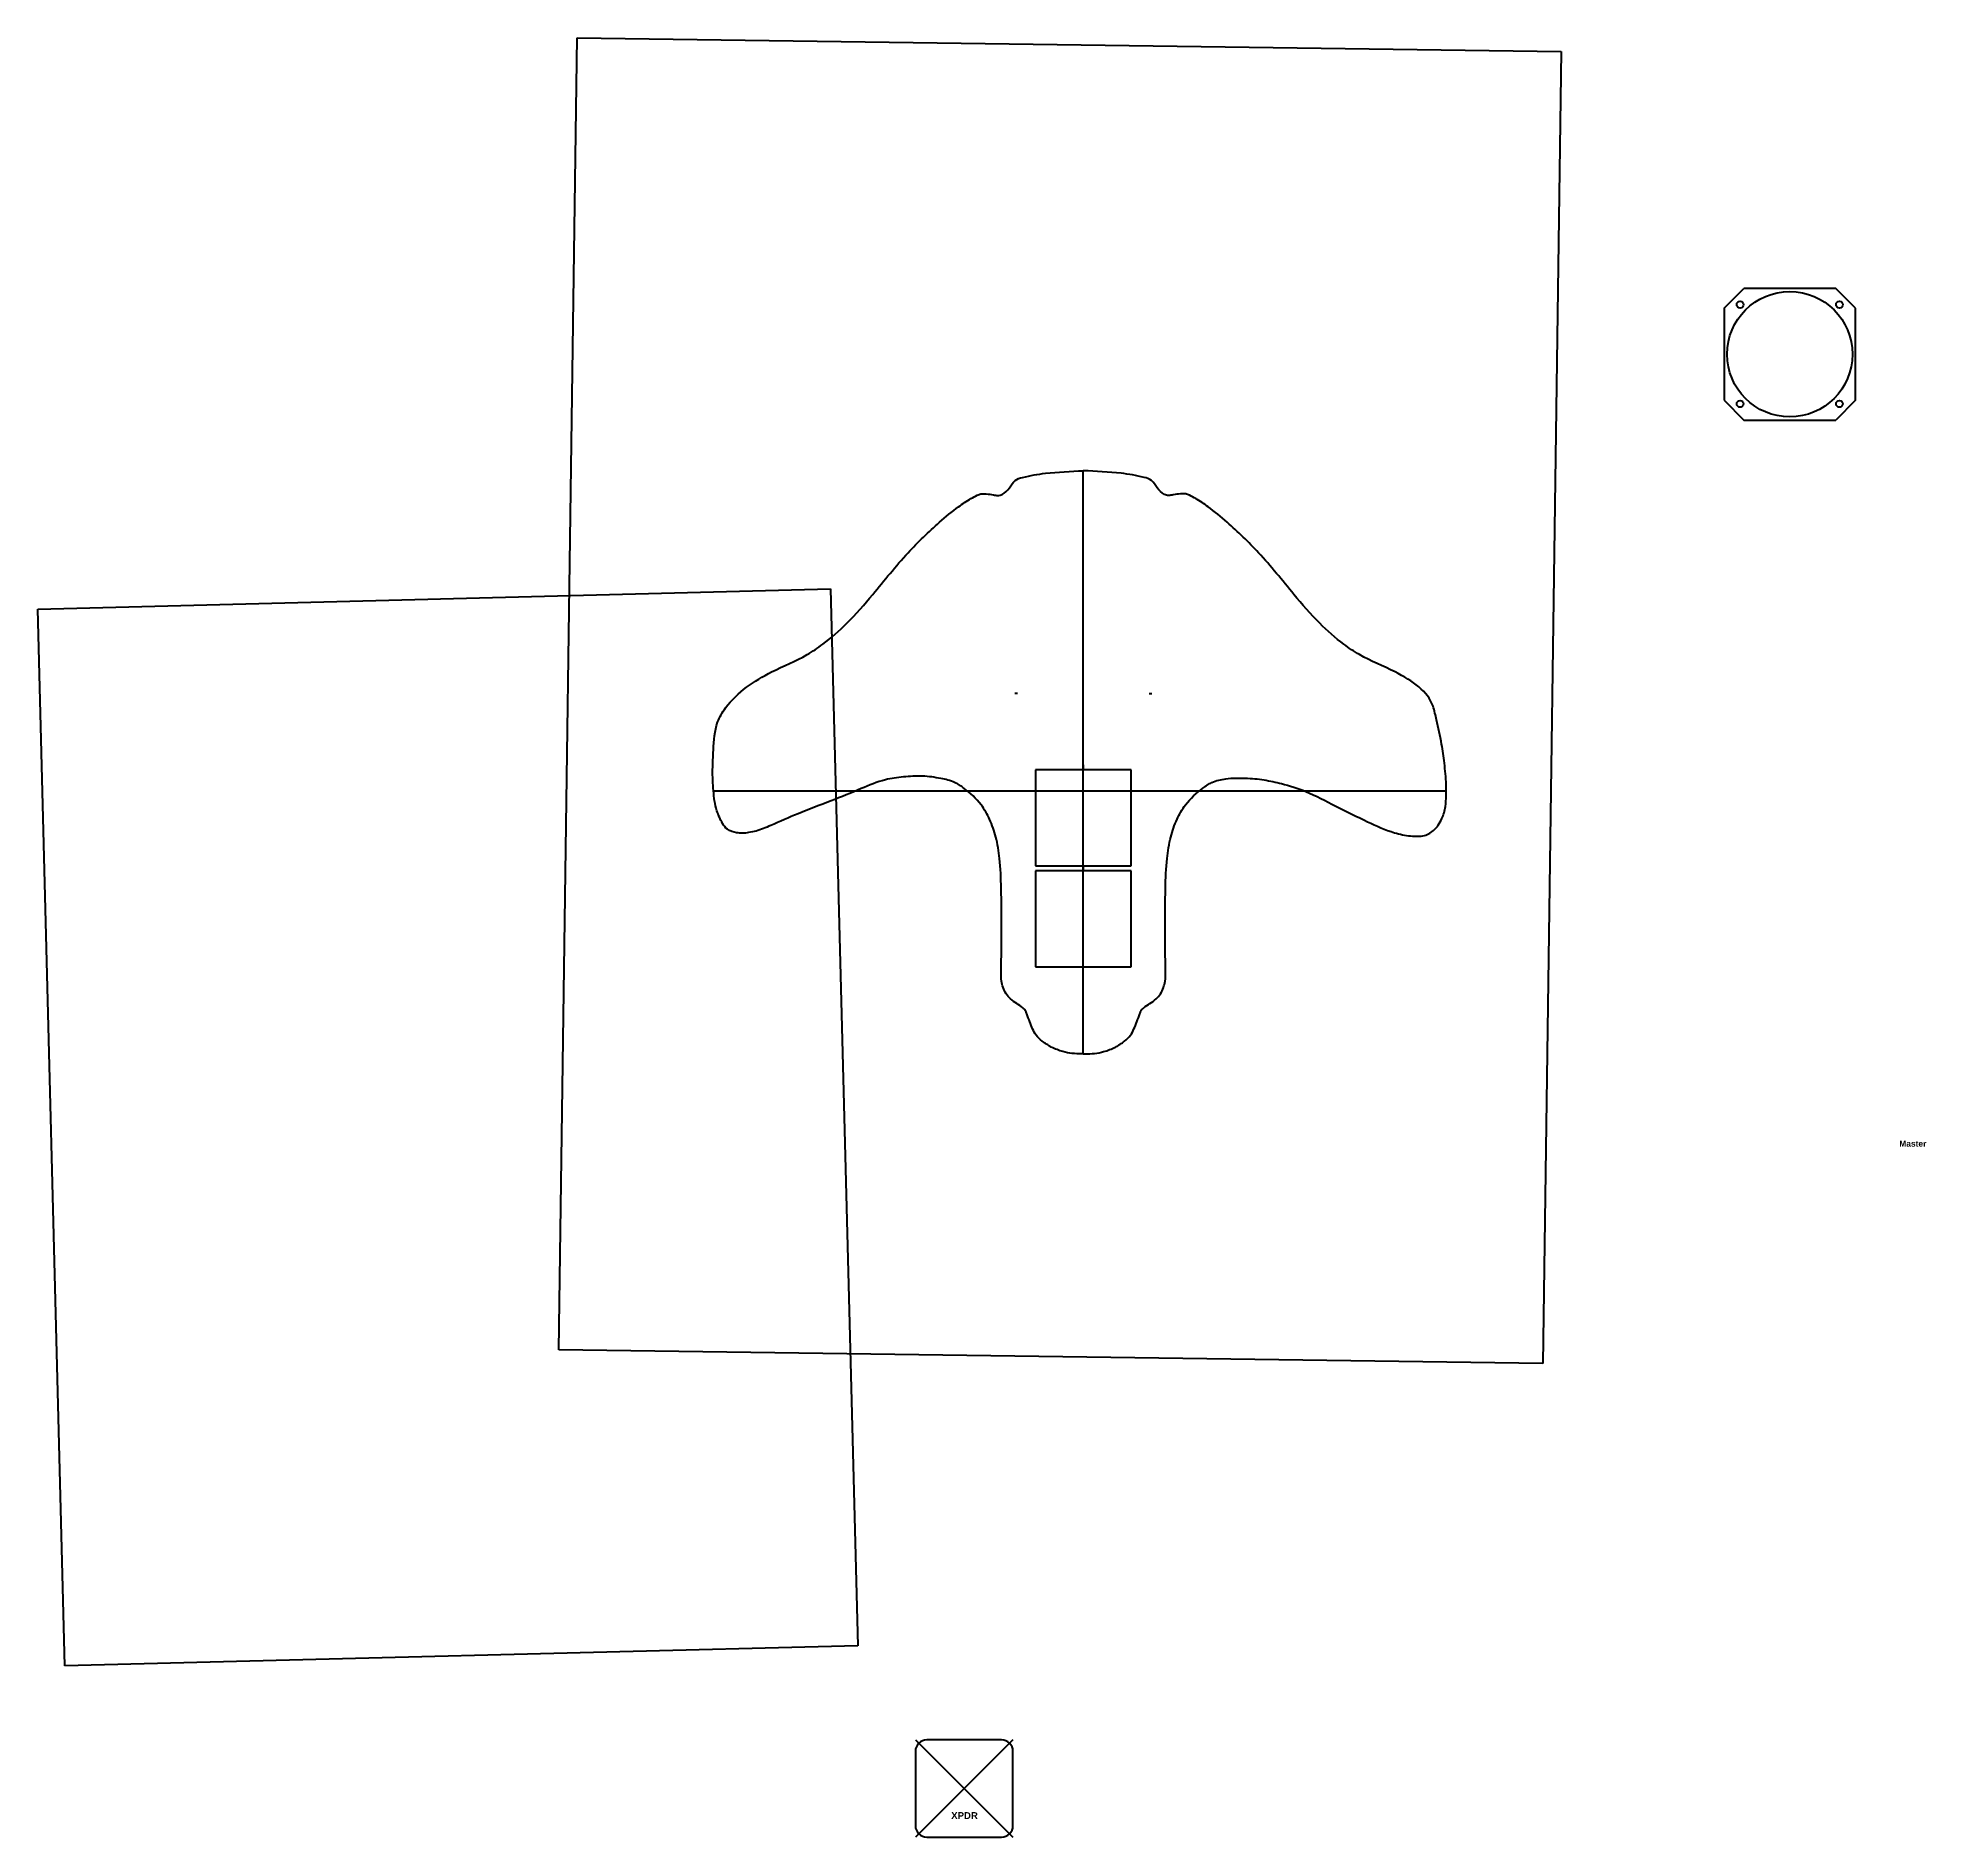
# Model space of a CAD drawing. Header units: inches. Extents: x -1 to 105, y -4 to 42.
# Drawn here: x -0.68 to 46.4, y -4.27 to 40.6 of the extents above; entities that cross this region are included whole.
import ezdxf

# ---------------------------------------------------------------- set-up
doc = ezdxf.new("R2010")
doc.units = ezdxf.units.IN
doc.header["$LTSCALE"] = 48
doc.header["$MEASUREMENT"] = 0
doc.layers.get('0').update_dxf_attribs({"linetype": 'CONTINUOUS'})
doc.layers.add('dev-cutouts', color=4, linetype='CONTINUOUS', lineweight=50)
doc.layers.add('image-background', color=7, linetype='CONTINUOUS', lineweight=50)
doc.styles.add('Arial-Bold', font='Arial-Bold')
picture_1 = doc.add_image_def('image1.jpg', size_in_pixel=(3024, 4032))
picture_2 = doc.add_image_def('image2.jpg', size_in_pixel=(3024, 4032))

msp = doc.modelspace()

# ---------------------------------------------------------------- linework, layer by layer
at = {"color": 4, "linetype": 'CONTINUOUS', "lineweight": 50}
msp.add_line((44.637, 31.562), (44.637, 33.853), dxfattribs=at)
at = {"layer": 'dev-cutouts'}
for p, q in [((41.359, 33.853), (41.853, 34.346)), ((44.637, 33.853), (44.144, 34.346)), ((41.359, 31.562), (41.853, 31.068)), ((44.637, 31.562), (44.144, 31.068)), ((25.388, 25.891), (25.388, 25.961)), ((23.749, 24.252), (23.679, 24.252)), ((27.027, 24.252), (27.097, 24.252)), ((25.388, 22.466), (25.388, 22.341)), ((25.388, 19.951), (25.388, 19.826))]:
    msp.add_line(p, q, dxfattribs=at)
at = {"layer": 'dev-cutouts', "color": 4}
for p, q in [((44.144, 34.346), (41.853, 34.346)), ((41.359, 33.853), (41.359, 31.562)), ((41.853, 31.068), (44.144, 31.068)), ((25.388, 15.261), (25.388, 29.804)), ((26.583, 22.341), (24.193, 22.341)), ((24.193, 22.341), (24.193, 19.951)), ((26.583, 19.951), (26.583, 22.341)), ((16.183, 21.82), (34.426, 21.82)), ((24.193, 19.951), (26.583, 19.951)), ((26.583, 19.826), (24.193, 19.826)), ((24.193, 19.826), (24.193, 17.436)), ((26.583, 17.436), (26.583, 19.826)), ((24.193, 17.436), (26.583, 17.436))]:
    msp.add_line(p, q, dxfattribs=at)
for centre, radius in [((42.998, 32.707), 1.562), ((41.761, 33.945), 0.085), ((44.236, 33.945), 0.085), ((41.761, 31.47), 0.085), ((44.236, 31.47), 0.085)]:
    msp.add_circle(centre, radius, dxfattribs=at)
for points in [[(25.388, 15.261), (25.373, 15.261), (25.279, 15.261), (25.108, 15.269), (24.852, 15.317), (24.596, 15.419), (24.374, 15.564), (24.207, 15.714), (24.121, 15.887), (24.057, 16.07), (23.987, 16.216), (23.956, 16.349), (23.86, 16.434), (23.724, 16.515), (23.577, 16.623), (23.455, 16.758), (23.387, 16.912), (23.337, 17.105), (23.349, 17.936), (23.358, 18.952), (23.32, 20.069), (23.227, 20.649), (23.073, 21.102), (22.823, 21.534), (22.505, 21.829), (22.163, 22.061), (21.802, 22.14), (21.375, 22.205), (20.909, 22.173), (20.388, 22.104), (19.798, 21.853), (19.082, 21.554), (18.315, 21.281), (17.706, 20.999), (17.297, 20.832), (17.056, 20.777), (16.893, 20.76), (16.712, 20.776), (16.514, 20.831), (16.362, 21.053), (16.218, 21.369), (16.16, 21.831), (16.14, 22.338), (16.173, 22.908), (16.197, 23.456), (16.519, 23.993), (16.978, 24.425), (17.683, 24.845), (18.365, 25.11), (18.987, 25.533), (19.548, 26.024), (20.231, 26.814), (20.937, 27.712), (21.679, 28.419), (22.209, 28.863), (22.529, 29.08), (22.718, 29.18), (22.845, 29.237), (22.985, 29.223), (23.125, 29.213), (23.257, 29.175), (23.41, 29.225), (23.556, 29.361), (23.662, 29.575), (24.003, 29.677), (24.561, 29.765), (25.072, 29.789), (25.388, 29.804)], [(25.388, 15.261), (25.404, 15.261), (25.497, 15.261), (25.668, 15.269), (25.924, 15.317), (26.18, 15.419), (26.402, 15.564), (26.569, 15.714), (26.655, 15.887), (26.719, 16.07), (26.789, 16.216), (26.821, 16.349), (26.917, 16.434), (27.052, 16.515), (27.2, 16.623), (27.321, 16.758), (27.389, 16.912), (27.439, 17.105), (27.428, 17.936), (27.418, 18.952), (27.456, 20.069), (27.55, 20.649), (27.703, 21.102), (27.953, 21.534), (28.272, 21.829), (28.613, 22.061), (28.974, 22.14), (29.434, 22.147), (29.891, 22.105), (30.389, 21.992), (30.989, 21.807), (31.702, 21.424), (32.44, 21.064), (33.018, 20.797), (33.48, 20.693), (33.717, 20.691), (33.887, 20.694), (34.064, 20.776), (34.237, 20.946), (34.356, 21.176), (34.438, 21.461), (34.441, 21.991), (34.394, 22.504), (34.313, 23.064), (34.209, 23.498), (34.102, 24.037), (33.798, 24.425), (33.093, 24.845), (32.411, 25.11), (31.789, 25.533), (31.228, 26.024), (30.546, 26.814), (29.839, 27.712), (29.097, 28.419), (28.568, 28.863), (28.247, 29.08), (28.058, 29.18), (27.931, 29.237), (27.791, 29.223), (27.651, 29.213), (27.519, 29.175), (27.366, 29.225), (27.22, 29.361), (27.114, 29.575), (26.773, 29.677), (26.215, 29.765), (25.704, 29.789), (25.388, 29.804)]]:
    msp.add_open_spline(points, degree=3, knots=[0, 0, 0, 0, 0.046351, 0.281666, 0.511737, 0.825046, 1.099975, 1.305913, 1.487631, 1.672825, 1.888373, 1.972379, 2.074465, 2.257745, 2.452365, 2.617683, 2.796248, 2.952221, 3.211986, 5.272266, 6.015886, 6.559573, 7.027252, 7.444698, 8.042564, 8.314479, 8.670627, 9.135623, 9.610241, 10.064439, 10.705211, 11.5171, 12.399009, 13.140915, 13.533473, 13.721294, 13.880288, 14.021807, 14.268907, 14.456767, 14.804431, 15.309559, 15.836049, 16.326221, 17.029364, 17.436477, 18.168171, 18.899934, 19.884971, 20.350654, 21.148462, 22.115204, 23.477993, 24.573344, 25.18103, 25.552227, 25.728123, 25.827375, 25.959926, 26.139998, 26.253768, 26.359199, 26.603783, 26.838558, 27.037286, 27.618621, 28.562909, 28.562909, 28.562909, 28.562909], dxfattribs=at)
at = {"layer": 'image-background', "color": 4}
for p, q in [((21.203, -1.84), (23.633, -4.27)), ((23.633, -1.84), (21.203, -4.27)), ((23.346, -1.84), (21.49, -1.84)), ((21.203, -2.122), (21.203, -3.988)), ((23.633, -3.983), (23.633, -2.127)), ((21.485, -4.27), (23.351, -4.27))]:
    msp.add_line(p, q, dxfattribs=at)
for centre, start, end in [((21.49, -2.127), 90, 180), ((23.346, -2.127), 0, 90), ((21.49, -3.983), 180, 270), ((23.346, -3.983), 270, 0)]:
    msp.add_arc(centre, 0.287, start, end, dxfattribs=at)

# ---------------------------------------------------------------- texts
at = {"layer": 'dev-cutouts', "color": 4, "style": 'Arial-Bold'}
msp.add_text('Master', height=0.15, dxfattribs=at).set_placement((45.728, 12.95))
at = {"layer": 'image-background', "color": 4, "style": 'Arial-Bold'}
msp.add_text('XPDR', height=0.1709, dxfattribs=at).set_placement((22.095, -3.815))

# ---------------------------------------------------------------- pictures from other files: only their frames are drawn
at = {"layer": 'image-background', "color": 4}
image = msp.add_image(picture_1, insert=(12.311, 7.887), size_in_units=(24.536, 32.715), rotation=-0.8, dxfattribs=at)
image.dxf.flags = 1
image = msp.add_image(picture_2, insert=(0, 0), size_in_units=(19.77, 26.361), rotation=1.4676, dxfattribs=at)
image.dxf.flags = 1

doc.saveas('drawing.dxf')
